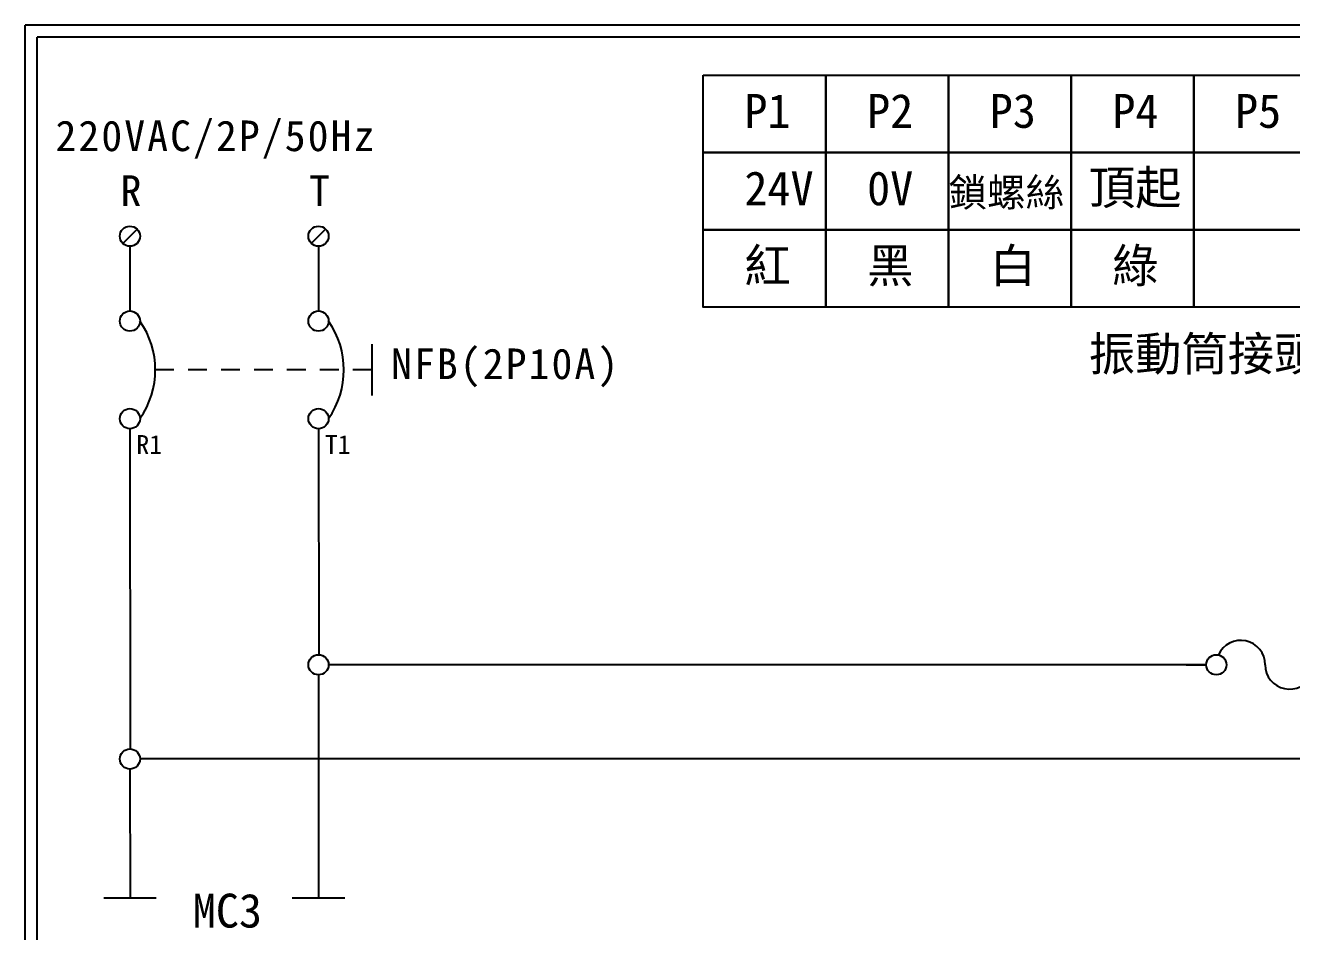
# Model space of a CAD drawing. Extents: x 10 to 297, y 3 to 207.
# Drawn here: x 10 to 144.3, y 110.8 to 207 of the extents above; entities that cross this region are included whole.
import ezdxf

# ---------------------------------------------------------------- set-up
doc = ezdxf.new("R2010")
doc.units = 0
doc.linetypes.add('HIDDEN9', pattern=[3.5, 2, -1.5])
doc.layers.get('0').update_dxf_attribs({"linetype": 'CONTINUOUS'})
doc.layers.add('圖框層', color=7, linetype='CONTINUOUS')
doc.layers.add('標尺寸層', color=3, linetype='CONTINUOUS')
doc.styles.add('STSL', font='KAIU.TTF')
doc.styles.add('標楷體', font='KAIU.TTF')

# ---------------------------------------------------------------- blocks, each defined once
blk = doc.blocks.new('FUSE')
at = {"color": 7}
for p, q in [((0, 0), (2.14, 0)), ((14.64, 0), (16.78, 0))]:
    blk.add_line(p, q, dxfattribs=at)
for centre in [(3.21, 0), (13.56, 0)]:
    blk.add_circle(centre, 1.07)
for centre, start, end in [((5.8, 0), 0, 156.116), ((10.98, 0), 180, 336.116)]:
    blk.add_arc(centre, 2.59, start, end, dxfattribs=at)

msp = doc.modelspace()

# ---------------------------------------------------------------- linework, layer by layer
for p, q in [((21.85, 185.35), (20.34, 183.83)), ((41.85, 185.35), (40.34, 183.83)), ((21.1, 164.1), (21.12, 130.19)), ((41.1, 164.1), (41.12, 140.19)), ((135.29, 139.12), (42.17, 139.12)), ((41.09, 138.05), (41.11, 114.4)), ((155.99, 129.12), (22.17, 129.12)), ((21.1, 128.05), (21.11, 114.4))]:
    msp.add_line(p, q)
at = {"color": 7, "linetype": 'HIDDEN9'}
msp.add_line((46.76, 170.41), (23.79, 170.41), dxfattribs=at)
for centre in [(21.1, 184.59), (41.1, 184.59), (21.1, 175.59), (41.1, 175.59), (21.1, 165.23), (41.1, 165.23), (41.1, 139.12), (21.1, 129.12)]:
    msp.add_circle(centre, 1.07)
at = {"color": 7}
for centre in [(14.74, 170.41), (34.74, 170.41)]:
    msp.add_arc(centre, 9.05, 325.1286, 34.8714, dxfattribs=at)
at = {"layer": '圖框層', "color": 7}
for p, q in [((297, 206.97), (10, 206.97)), ((10, 3), (10, 206.97)), ((295.75, 205.72), (11.25, 205.72)), ((11.25, 4.25), (11.25, 205.72))]:
    msp.add_line(p, q, dxfattribs=at)
at = {"layer": '標尺寸層', "color": 7}
for p, q in [((21.1, 183.52), (21.1, 176.66)), ((41.1, 183.52), (41.1, 176.66)), ((46.76, 173.14), (46.76, 167.68)), ((21.1, 164.16), (21.1, 164.1)), ((41.1, 164.16), (41.1, 164.1)), ((18.32, 114.4), (23.89, 114.4)), ((38.32, 114.4), (43.89, 114.4))]:
    msp.add_line(p, q, dxfattribs=at)
for points in [[(81.91, 201.68), (94.93, 201.68), (94.93, 193.47), (81.91, 193.47)], [(94.93, 201.68), (107.94, 201.68), (107.94, 193.47), (94.93, 193.47)], [(107.94, 201.68), (120.95, 201.68), (120.95, 193.47), (107.94, 193.47)], [(120.95, 201.68), (133.96, 201.68), (133.96, 193.47), (120.95, 193.47)], [(133.96, 201.68), (146.97, 201.68), (146.97, 193.47), (133.96, 193.47)], [(81.91, 193.47), (94.93, 193.47), (94.93, 185.26), (81.91, 185.26)], [(94.93, 193.47), (107.94, 193.47), (107.94, 185.26), (94.93, 185.26)], [(107.94, 193.47), (120.95, 193.47), (120.95, 185.26), (107.94, 185.26)], [(120.95, 193.47), (133.96, 193.47), (133.96, 185.26), (120.95, 185.26)], [(133.96, 193.47), (146.97, 193.47), (146.97, 185.26), (133.96, 185.26)], [(81.91, 185.26), (94.93, 185.26), (94.93, 177.05), (81.91, 177.05)], [(94.93, 185.26), (107.94, 185.26), (107.94, 177.05), (94.93, 177.05)], [(107.94, 185.26), (120.95, 185.26), (120.95, 177.05), (107.94, 177.05)], [(120.95, 185.26), (133.96, 185.26), (133.96, 177.05), (120.95, 177.05)], [(133.96, 185.26), (146.97, 185.26), (146.97, 177.05), (133.96, 177.05)]]:
    msp.add_lwpolyline(points, close=True, dxfattribs=at)

# ---------------------------------------------------------------- block references
at = {"color": 7}
msp.add_blockref('FUSE', (133.14, 139.12), dxfattribs=at)

# ---------------------------------------------------------------- texts
at = {"color": 0, "char_height": 3.25, "style": '標楷體'}
for s, insert, width, attachment_point in [('\\pt6.5;{\\T1.1;220VAC/2P/50Hz}', (13.2, 196.87), 35.213, 1), ('\\pt6.5;{\\T1.1;R}', (20.1, 191.05), 2, 1), ('\\pt6.5;{\\T1.1;T}', (40.1, 191.05), 2, 1), ('\\pt6.5;{\\T1.1;NFB(2P10A)}', (60.96, 172.68), 24.6072, 2)]:
    msp.add_mtext(s, dxfattribs=dict(at, insert=insert, width=width, attachment_point=attachment_point))
at = {"layer": '圖框層', "color": 4, "style": 'STSL'}
for s, height, p in [('P1', 3.6, (86.28, 196.09)), ('P2', 3.6, (99.3, 196.09)), ('P3', 3.6, (112.31, 196.09)), ('P4', 3.6, (125.32, 196.09)), ('P5', 3.6, (138.33, 196.09)), ('24V', 3.6, (86.28, 187.88)), ('0V', 3.6, (99.3, 187.88)), ('鎖螺絲', 3, (107.94, 187.74)), ('頂起', 3.6, (122.83, 187.96)), ('紅', 3.6, (86.28, 179.67)), ('黑', 3.6, (99.3, 179.67)), ('白', 3.6, (112.31, 179.67)), ('綠', 3.6, (125.32, 179.67)), ('振動筒接頭COM2', 3.6, (122.83, 170.31)), ('R1', 2, (21.78, 161.49)), ('T1', 2, (41.78, 161.49)), ('MC3', 3.6, (27.76, 111.23))]:
    msp.add_text(s, height=height, dxfattribs=at).set_placement(p)

doc.saveas('drawing.dxf')
